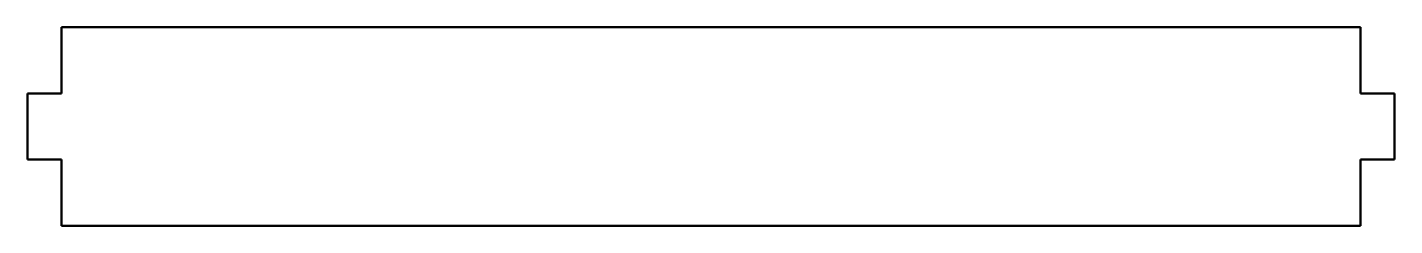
# Model space of a CAD drawing. Extents: x 29 to 270, y 82 to 117.
import ezdxf

# ---------------------------------------------------------------- set-up
doc = ezdxf.new("R2010")
doc.units = 0

msp = doc.modelspace()

# ---------------------------------------------------------------- linework, layer by layer
at = {"color": 7, "lineweight": 50, "ltscale": 0.291667}
for p, q in [((34.597153, 116.549759), (34.597153, 104.883095)), ((263.597168, 116.549759), (263.597168, 104.883095)), ((28.597153, 104.883095), (28.597153, 93.216423)), ((269.597168, 104.883095), (269.597168, 93.216423)), ((34.597153, 81.549759), (34.597153, 93.216423)), ((263.597168, 81.549759), (263.597168, 93.216423))]:
    msp.add_line(p, q, dxfattribs=at)
at = {"color": 7, "lineweight": 50}
for p, q in [((34.597153, 116.549759), (149.097153, 116.549759)), ((263.597168, 116.549759), (149.097153, 116.549759)), ((149.097153, 81.549759), (34.597153, 81.549759)), ((149.097153, 81.549759), (263.597168, 81.549759))]:
    msp.add_line(p, q, dxfattribs=at)
at = {"color": 7, "lineweight": 50, "ltscale": 0.15}
for p, q in [((28.597153, 104.883095), (34.597153, 104.883095)), ((269.597168, 104.883095), (263.597168, 104.883095)), ((34.597153, 93.216423), (28.597153, 93.216423)), ((263.597168, 93.216423), (269.597168, 93.216423))]:
    msp.add_line(p, q, dxfattribs=at)

doc.saveas('drawing.dxf')
